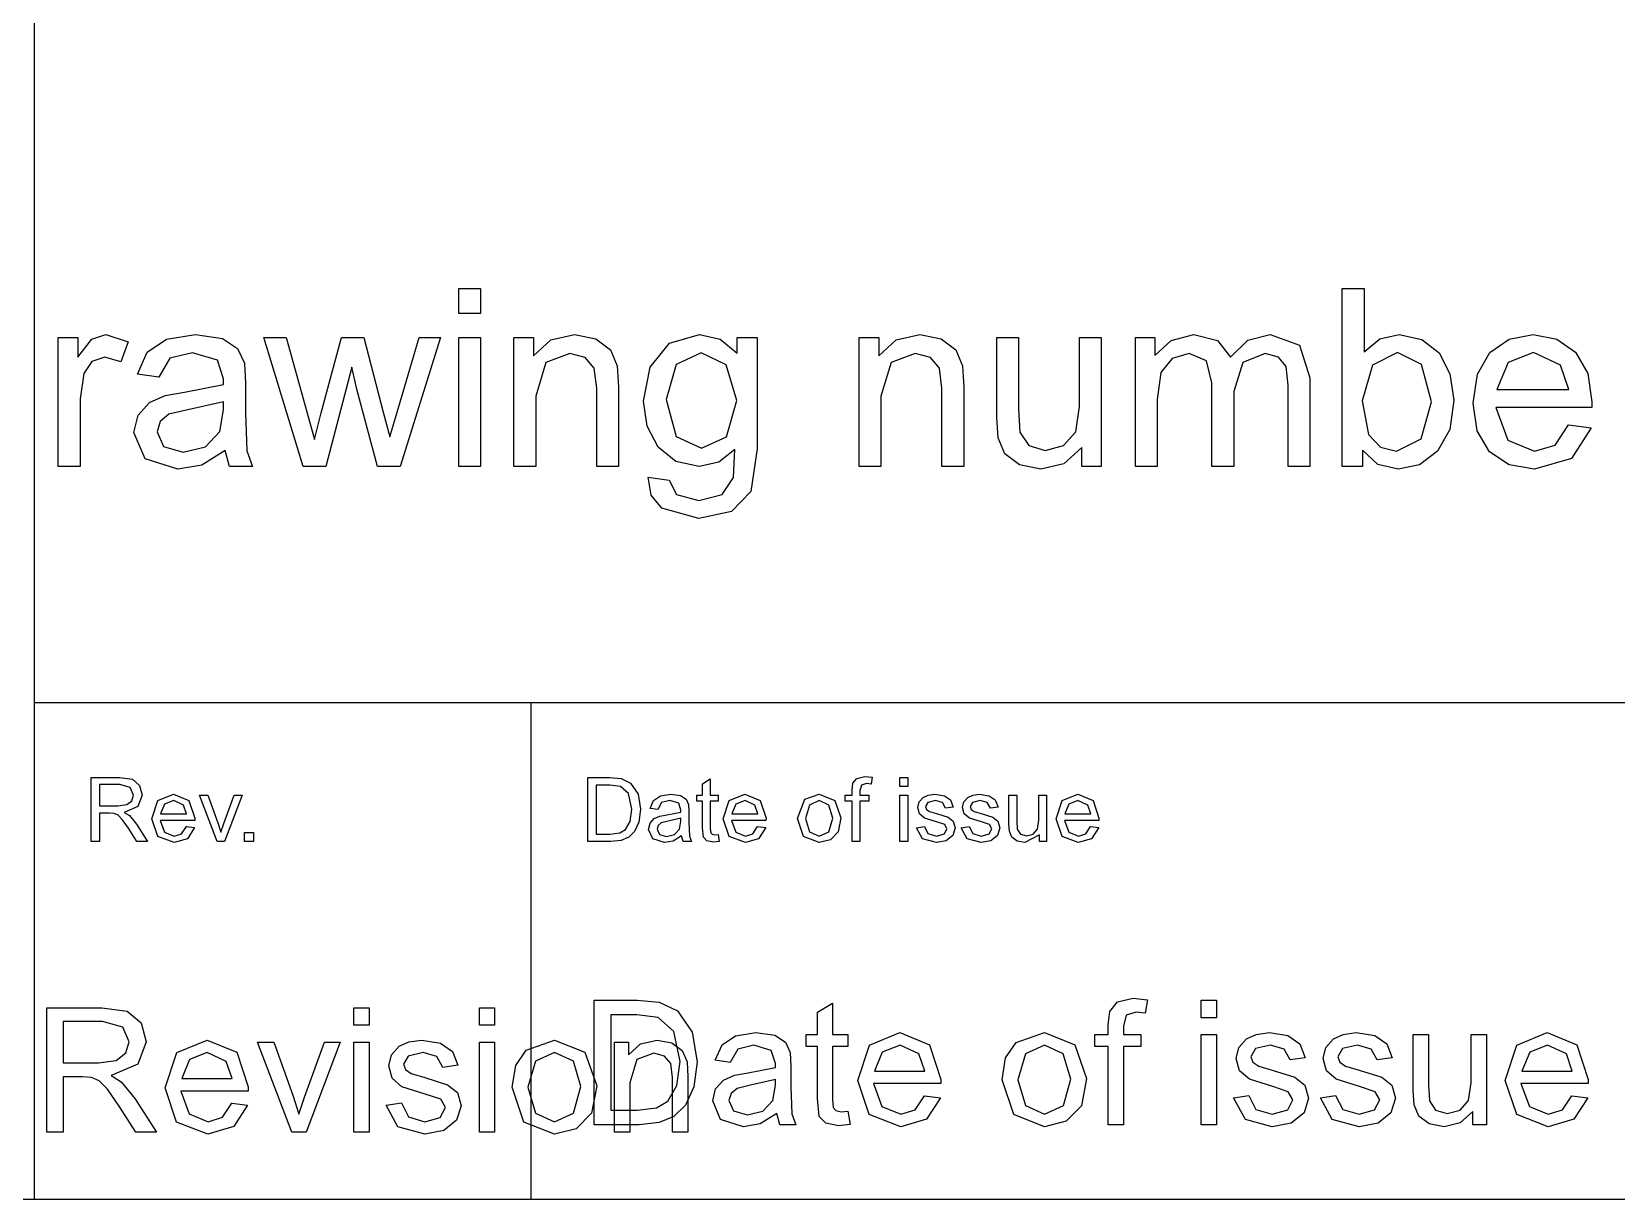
# Model space of a CAD drawing. Extents: x -180 to 1008, y 54 to 897.
# Drawn here: x -61.06 to -29.15, y 303 to 326.5 of the extents above; entities that cross this region are included whole.
import ezdxf

# ---------------------------------------------------------------- set-up
doc = ezdxf.new("R2010")
doc.units = 0

msp = doc.modelspace()

# ---------------------------------------------------------------- linework, layer by layer
at = {"layer": 'Layer 1'}
for p, q in [((-60.999875, 303.000291), (-60.999875, 350.000286)), ((-52.456538, 320.825565), (-52.456538, 321.330945)), ((-52.456538, 321.330945), (-52.017076, 321.330945)), ((-52.017076, 321.330945), (-52.017076, 320.825565)), ((-34.673015, 317.751799), (-34.673015, 321.330945)), ((-34.673015, 321.330945), (-34.233553, 321.330945)), ((-34.233553, 321.330945), (-34.233553, 320.054067)), ((-52.017076, 320.825565), (-52.456538, 320.825565)), ((-60.520647, 317.751799), (-60.520647, 320.344606)), ((-60.520647, 320.344606), (-60.125132, 320.344606)), ((-60.125132, 320.344606), (-60.125132, 319.951542)), ((-60.125132, 319.951542), (-59.846807, 320.315317)), ((-59.846807, 320.315317), (-59.563597, 320.403211)), ((-59.563597, 320.403211), (-59.11193, 320.261606)), ((-58.731124, 320.049199), (-58.342933, 320.310422)), ((-58.342933, 320.310422), (-57.754545, 320.403211)), ((-57.754545, 320.403211), (-57.214984, 320.32508)), ((-57.214984, 320.32508), (-56.909803, 320.127331)), ((-55.59136, 317.751799), (-56.384831, 320.344606)), ((-56.384831, 320.344606), (-55.930719, 320.344606)), ((-55.930719, 320.344606), (-55.518115, 318.847992)), ((-55.230024, 318.826032), (-54.81742, 320.344606)), ((-54.81742, 320.344606), (-54.36575, 320.344606)), ((-54.36575, 320.344606), (-53.977559, 318.840663)), ((-53.699234, 318.845558), (-53.254891, 320.344606)), ((-52.827637, 320.344606), (-53.6382, 317.751799)), ((-53.254891, 320.344606), (-52.827637, 320.344606)), ((-52.456538, 317.751799), (-52.456538, 320.344606)), ((-52.456538, 320.344606), (-52.017076, 320.344606)), ((-52.017076, 320.344606), (-52.017076, 317.751799)), ((-51.348118, 317.751799), (-51.348118, 320.344606)), ((-51.348118, 320.344606), (-50.952603, 320.344606)), ((-50.952603, 320.344606), (-50.952603, 319.975963)), ((-50.952603, 319.975963), (-50.603477, 320.296399)), ((-50.603477, 320.296399), (-50.127395, 320.403211)), ((-50.127395, 320.403211), (-49.697699, 320.317751)), ((-49.697699, 320.317751), (-49.402284, 320.098015)), ((-48.213299, 320.232291), (-47.6127, 320.403211)), ((-47.6127, 320.403211), (-47.193991, 320.310435)), ((-47.193991, 320.310435), (-46.85585, 320.032107)), ((-46.85585, 320.032107), (-46.85585, 320.344606)), ((-46.85585, 320.344606), (-46.45057, 320.344606)), ((-46.45057, 320.344606), (-46.45057, 318.10335)), ((-44.397311, 317.751799), (-44.397311, 320.344606)), ((-44.397311, 320.344606), (-44.001796, 320.344606)), ((-44.001796, 320.344606), (-44.001796, 319.975963)), ((-44.001796, 319.975963), (-43.652669, 320.296399)), ((-43.652669, 320.296399), (-43.176585, 320.403211)), ((-43.176585, 320.403211), (-42.746892, 320.317751)), ((-42.746892, 320.317751), (-42.451475, 320.098015)), ((-41.626264, 318.738137), (-41.626264, 320.344606)), ((-41.626264, 320.344606), (-41.186805, 320.344606)), ((-41.186805, 320.344606), (-41.186805, 318.906597)), ((-39.963638, 318.955413), (-39.963638, 320.344606)), ((-39.963638, 320.344606), (-39.524176, 320.344606)), ((-39.524176, 320.344606), (-39.524176, 317.751799)), ((-38.835686, 317.751799), (-38.835686, 320.344606)), ((-38.835686, 320.344606), (-38.442613, 320.344606)), ((-38.442613, 320.344606), (-38.442613, 319.980831)), ((-38.117901, 320.286027), (-37.656466, 320.403211)), ((-37.656466, 320.403211), (-37.185267, 320.283567)), ((-36.570021, 320.289685), (-36.123237, 320.403211)), ((-36.123237, 320.403211), (-35.529962, 320.188343)), ((-34.233553, 320.054067), (-33.916775, 320.315925)), ((-33.916775, 320.315925), (-33.523092, 320.403211)), ((-33.523092, 320.403211), (-33.071425, 320.305554)), ((-33.071425, 320.305554), (-32.719855, 320.034541)), ((-31.69934, 320.04187), (-31.312369, 320.312876)), ((-31.312369, 320.312876), (-30.825301, 320.403211)), ((-30.825301, 320.403211), (-30.352879, 320.314708)), ((-30.352879, 320.314708), (-29.975674, 320.049199)), ((-59.11193, 320.261606), (-59.263301, 319.853884)), ((-58.923999, 319.604858), (-58.731124, 320.049199)), ((-57.818021, 320.039436), (-58.277015, 319.929555)), ((-57.317525, 319.890502), (-57.818021, 320.039436)), ((-56.909803, 320.127331), (-56.773082, 319.829463)), ((-50.220161, 320.022344), (-50.706009, 319.844121)), ((-49.91498, 319.941778), (-50.220161, 320.022344)), ((-49.402284, 320.098015), (-49.265561, 319.773318)), ((-48.601487, 319.746463), (-48.213299, 320.232291)), ((-47.580961, 320.039436), (-48.079017, 319.800174)), ((-47.073139, 319.797713), (-47.580961, 320.039436)), ((-43.269353, 320.022344), (-43.755202, 319.844121)), ((-42.964173, 319.941778), (-43.269353, 320.022344)), ((-42.451475, 320.098015), (-42.314754, 319.773318)), ((-38.442613, 319.980831), (-38.117901, 320.286027)), ((-37.754123, 320.022344), (-38.09837, 319.924686)), ((-37.402556, 319.875844), (-37.754123, 320.022344)), ((-37.185267, 320.283567), (-36.924031, 319.949107)), ((-36.924031, 319.949107), (-36.570021, 320.289685)), ((-36.220894, 320.022344), (-36.675003, 319.839226)), ((-35.957216, 319.951542), (-36.220894, 320.022344)), ((-35.529962, 320.188343), (-35.322439, 319.531595)), ((-33.562166, 320.04187), (-34.060222, 319.790411)), ((-33.076317, 319.800174), (-33.562166, 320.04187)), ((-32.719855, 320.034541), (-32.502566, 319.614622)), ((-31.95203, 319.607286), (-31.69934, 320.04187)), ((-30.820416, 320.04187), (-31.330681, 319.839226)), ((-30.275973, 319.78795), (-30.820416, 320.04187)), ((-29.975674, 320.049199), (-29.728477, 319.623161)), ((-59.844365, 319.861213), (-60.007943, 319.621951)), ((-59.585571, 319.949107), (-59.844365, 319.861213)), ((-59.263301, 319.853884), (-59.585571, 319.949107)), ((-58.277015, 319.929555), (-58.494303, 319.546253)), ((-57.19301, 319.512069), (-57.317525, 319.890502)), ((-56.773082, 319.829463), (-56.751122, 319.424175)), ((-54.607455, 319.746463), (-55.132366, 317.751799)), ((-54.507355, 319.304557), (-54.607455, 319.746463)), ((-50.706009, 319.844121), (-50.908651, 319.16782)), ((-49.73187, 319.729371), (-49.91498, 319.941778)), ((-49.680602, 319.328978), (-49.73187, 319.729371)), ((-49.265561, 319.773318), (-49.24114, 319.346043)), ((-48.735768, 319.06286), (-48.601487, 319.746463)), ((-48.079017, 319.800174), (-48.284098, 319.094584)), ((-46.860734, 319.079926), (-47.073139, 319.797713)), ((-43.755202, 319.844121), (-43.957843, 319.16782)), ((-42.781063, 319.729371), (-42.964173, 319.941778)), ((-42.729792, 319.328978), (-42.781063, 319.729371)), ((-42.314754, 319.773318), (-42.290333, 319.346043)), ((-38.09837, 319.924686), (-38.325424, 319.639043)), ((-37.295133, 319.436398), (-37.402556, 319.875844)), ((-36.675003, 319.839226), (-36.855671, 319.258175)), ((-35.803406, 319.763555), (-35.957216, 319.951542)), ((-35.759459, 319.385122), (-35.803406, 319.763555)), ((-34.060222, 319.790411), (-34.270187, 319.067729)), ((-32.873676, 319.050636), (-33.076317, 319.800174)), ((-31.330681, 319.839226), (-31.557735, 319.297228)), ((-30.109956, 319.297228), (-30.275973, 319.78795)), ((-60.007943, 319.621951), (-60.081185, 319.109242)), ((-58.494303, 319.546253), (-58.923999, 319.604858)), ((-57.979097, 319.245952), (-57.195391, 319.39732)), ((-57.195391, 319.39732), (-57.19301, 319.512069)), ((-56.751122, 319.424175), (-56.751122, 318.838229)), ((-49.24114, 319.346043), (-49.24114, 317.751799)), ((-42.290333, 319.346043), (-42.290333, 317.751799)), ((-38.325424, 319.639043), (-38.396227, 319.097018)), ((-37.295133, 317.751799), (-37.295133, 319.436398)), ((-35.759459, 317.751799), (-35.759459, 319.385122)), ((-35.322439, 319.531595), (-35.322439, 317.751799)), ((-32.502566, 319.614622), (-32.42444, 319.087255)), ((-32.03626, 319.026215), (-31.95203, 319.607286)), ((-29.728477, 319.623161), (-29.646078, 319.053071)), ((-60.081185, 319.109242), (-60.081185, 317.751799)), ((-58.914173, 318.782085), (-58.687118, 319.036005)), ((-58.687118, 319.036005), (-58.36973, 319.180044)), ((-58.36973, 319.180044), (-57.979097, 319.245952)), ((-57.195391, 319.053071), (-57.913179, 318.887071)), ((-57.195391, 318.89194), (-57.195391, 319.053071)), ((-54.094751, 317.751799), (-54.507355, 319.304557)), ((-50.908651, 319.16782), (-50.908651, 317.751799)), ((-49.680602, 317.751799), (-49.680602, 319.328978)), ((-48.662524, 318.561747), (-48.735768, 319.06286)), ((-48.284098, 319.094584), (-48.081459, 318.349941)), ((-48.284098, 319.094584), (-48.284098, 319.094584)), ((-47.065815, 318.347507), (-46.860734, 319.079926)), ((-43.957843, 319.16782), (-43.957843, 317.751799)), ((-42.729792, 317.751799), (-42.729792, 319.328978)), ((-38.396227, 319.097018), (-38.396227, 317.751799)), ((-36.855671, 319.258175), (-36.855671, 317.751799)), ((-34.270187, 319.067729), (-34.14323, 318.393889)), ((-34.270187, 319.067729), (-34.270187, 319.067729)), ((-33.083641, 318.30356), (-32.873676, 319.050636)), ((-32.42444, 319.087255), (-32.506839, 318.496428)), ((-31.95325, 318.464076), (-32.03626, 319.026215)), ((-31.557735, 319.297228), (-30.109956, 319.297228)), ((-31.557735, 319.297228), (-31.557735, 319.297228)), ((-29.646078, 319.053071), (-29.648459, 318.935887)), ((-58.999622, 318.435402), (-58.914173, 318.782085)), ((-58.296485, 318.799177), (-58.469829, 318.655138)), ((-57.913179, 318.887071), (-58.296485, 318.799177)), ((-57.266194, 318.452494), (-57.195391, 318.89194)), ((-56.751122, 318.838229), (-56.724267, 318.061863)), ((-55.518115, 318.847992), (-55.364305, 318.291363)), ((-55.364305, 318.291363), (-55.230024, 318.826032)), ((-53.977559, 318.840663), (-53.848162, 318.345073)), ((-53.848162, 318.345073), (-53.699234, 318.845558)), ((-41.599409, 318.327981), (-41.626264, 318.738137)), ((-41.186805, 318.906597), (-41.159947, 318.442731)), ((-40.036882, 318.447599), (-39.963638, 318.955413)), ((-29.648459, 318.935887), (-31.582087, 318.935887)), ((-31.582087, 318.935887), (-31.340386, 318.281573)), ((-58.770126, 317.900706), (-58.999622, 318.435402)), ((-58.469829, 318.655138), (-58.530866, 318.447599)), ((-58.530866, 318.447599), (-58.399027, 318.154626)), ((-57.556727, 318.147297), (-57.266194, 318.452494)), ((-48.442793, 318.137534), (-48.662524, 318.561747)), ((-41.159947, 318.442731), (-40.984163, 318.169284)), ((-40.281026, 318.171718), (-40.036882, 318.447599)), ((-34.14323, 318.393889), (-33.899085, 318.139373)), ((-32.506839, 318.496428), (-32.754034, 318.056969)), ((-31.704222, 318.042311), (-31.95325, 318.464076)), ((-30.385778, 318.181481), (-30.114776, 318.58677)), ((-30.114837, 318.58677), (-29.660728, 318.530599)), ((-30.114776, 318.58677), (-30.114837, 318.58677)), ((-29.660728, 318.530599), (-30.058685, 317.91293)), ((-58.399027, 318.154626), (-58.008394, 318.037442)), ((-58.008394, 318.037442), (-57.556727, 318.147297)), ((-57.15877, 318.071626), (-57.629969, 317.778654)), ((-57.070953, 317.751799), (-57.158844, 318.071626)), ((-57.158844, 318.071626), (-57.15877, 318.071626)), ((-56.724267, 318.061863), (-56.611959, 317.751799)), ((-48.089394, 317.848232), (-48.442793, 318.137534)), ((-48.081459, 318.349941), (-47.573637, 318.115574)), ((-47.573637, 318.115574), (-47.065815, 318.347507)), ((-46.897355, 318.091153), (-47.220848, 317.836637)), ((-46.929095, 317.527168), (-46.897355, 318.091153)), ((-46.45057, 318.10335), (-46.575085, 317.246419)), ((-41.46513, 318.000824), (-41.599409, 318.327981)), ((-40.984163, 318.169284), (-40.652128, 318.071626)), ((-40.652128, 318.071626), (-40.281026, 318.171718)), ((-39.917251, 318.132666), (-40.274312, 317.803061)), ((-39.917251, 317.751799), (-39.917251, 318.132666)), ((-33.954619, 317.789019), (-34.265292, 318.076495)), ((-34.265292, 318.076495), (-34.265292, 317.751799)), ((-33.899085, 318.139373), (-33.581697, 318.054534)), ((-33.581697, 318.054534), (-33.083641, 318.30356)), ((-31.340386, 318.281573), (-30.798382, 318.054534)), ((-30.798382, 318.054534), (-30.385778, 318.181481)), ((-60.081185, 317.751799), (-60.520647, 317.751799)), ((-58.113378, 317.693193), (-58.770126, 317.900706)), ((-57.629969, 317.778654), (-58.113378, 317.693193)), ((-56.611959, 317.751799), (-57.070953, 317.751799)), ((-55.132366, 317.751799), (-55.59136, 317.751799)), ((-53.6382, 317.751799), (-54.094751, 317.751799)), ((-52.017076, 317.751799), (-52.456538, 317.751799)), ((-50.908651, 317.751799), (-51.348118, 317.751799)), ((-49.24114, 317.751799), (-49.680602, 317.751799)), ((-47.615142, 317.751799), (-48.089394, 317.848232)), ((-47.220848, 317.836637), (-47.615142, 317.751799)), ((-43.957843, 317.751799), (-44.397311, 317.751799)), ((-42.290333, 317.751799), (-42.729792, 317.751799)), ((-41.169713, 317.781088), (-41.46513, 318.000824)), ((-40.740019, 317.693193), (-41.169713, 317.781088)), ((-40.274312, 317.803061), (-40.740019, 317.693193)), ((-39.524176, 317.751799), (-39.917251, 317.751799)), ((-38.396227, 317.751799), (-38.835686, 317.751799)), ((-36.855671, 317.751799), (-37.295133, 317.751799)), ((-35.322439, 317.751799), (-35.759459, 317.751799)), ((-34.265292, 317.751799), (-34.673015, 317.751799)), ((-33.545066, 317.693193), (-33.954619, 317.789019)), ((-33.11659, 317.784137), (-33.545066, 317.693193)), ((-32.754034, 318.056969), (-33.11659, 317.784137)), ((-31.311148, 317.780473), (-31.704222, 318.042311)), ((-30.800885, 317.693193), (-31.311148, 317.780473)), ((-30.058685, 317.91293), (-30.800885, 317.693193)), ((-48.647876, 317.536931), (-48.220622, 317.473457)), ((-48.583788, 317.170113), (-48.647876, 317.536931)), ((-48.647876, 317.536931), (-48.647876, 317.536931)), ((-48.220622, 317.473457), (-48.071694, 317.185379)), ((-47.153707, 317.185379), (-46.929095, 317.527168)), ((-48.371993, 316.909499), (-48.583788, 317.170113)), ((-48.071694, 317.185379), (-47.624908, 317.063301)), ((-47.624908, 317.063301), (-47.153707, 317.185379)), ((-46.575085, 317.246419), (-46.965716, 316.845999)), ((-47.622466, 316.699525), (-48.371993, 316.909499)), ((-46.965716, 316.845999), (-47.622466, 316.699525)), ((-60.999875, 313.001528), (0, 313.001528)), ((-50.999961, 303.000291), (-50.999961, 313.001528)), ((-59.858424, 310.200362), (-59.858424, 311.488801)), ((-59.858424, 311.488801), (-59.287147, 311.488801)), ((-59.287147, 311.488801), (-59.025239, 311.453638)), ((-59.025239, 311.453638), (-58.881981, 311.33148)), ((-49.861074, 310.200362), (-49.861074, 311.488801)), ((-49.861074, 311.488801), (-49.417236, 311.488801)), ((-49.417236, 311.488801), (-49.187848, 311.470281)), ((-49.187848, 311.470281), (-48.998888, 311.37802)), ((-48.998888, 311.37802), (-48.84684, 311.157411)), ((-47.551352, 311.364897), (-47.39403, 311.45983)), ((-47.551352, 311.133757), (-47.551352, 311.364897)), ((-47.39403, 311.45983), (-47.39403, 311.133757)), ((-44.540291, 311.233055), (-44.523596, 311.372782)), ((-44.523596, 311.372782), (-44.443615, 311.472106)), ((-44.443615, 311.472106), (-44.281902, 311.510762)), ((-44.251142, 311.365638), (-44.353093, 311.334893)), ((-44.281902, 311.510762), (-44.134249, 311.494887)), ((-44.157982, 311.356907), (-44.251142, 311.365638)), ((-44.134249, 311.494887), (-44.157982, 311.356907)), ((-43.577032, 311.306874), (-43.577032, 311.488801)), ((-43.577032, 311.488801), (-43.418832, 311.488801)), ((-43.418832, 311.488801), (-43.418832, 311.306874)), ((-59.280117, 311.346509), (-59.687919, 311.346509)), ((-59.687919, 311.346509), (-59.687919, 310.92016)), ((-59.070941, 311.287612), (-59.280117, 311.346509)), ((-59.004147, 311.137329), (-59.070941, 311.287612)), ((-59.038424, 311.02131), (-59.004147, 311.137329)), ((-58.828368, 311.13725), (-58.917136, 310.90611)), ((-58.881981, 311.33148), (-58.828368, 311.13725)), ((-58.512851, 311.024855), (-58.198208, 311.154924)), ((-58.198208, 311.154924), (-57.892356, 311.027501)), ((-57.321079, 310.200362), (-57.676149, 311.133731)), ((-57.676149, 311.133731), (-57.509163, 311.133731)), ((-57.509163, 311.133731), (-57.308776, 310.574747)), ((-57.190126, 310.564216), (-56.982709, 311.133731)), ((-56.820115, 311.133731), (-57.173428, 310.200362)), ((-56.982709, 311.133731), (-56.820115, 311.133731)), ((-49.419874, 311.336931), (-49.690569, 311.336931)), ((-49.690569, 311.336931), (-49.690569, 310.352391)), ((-49.199272, 311.310472), (-49.419874, 311.336931)), ((-49.038435, 311.164581), (-49.199272, 311.310472)), ((-48.971641, 310.854331), (-49.038435, 311.164581)), ((-48.84684, 311.157411), (-48.795863, 310.851553)), ((-48.538437, 311.027554), (-48.398694, 311.121587)), ((-48.398694, 311.121587), (-48.186883, 311.154977)), ((-48.186883, 311.154977), (-47.99265, 311.126852)), ((-47.99265, 311.126852), (-47.882789, 311.055679)), ((-47.882789, 311.055679), (-47.833572, 310.948444)), ((-47.667363, 311.0107), (-47.667363, 311.133757)), ((-47.667363, 311.133757), (-47.551352, 311.133757)), ((-47.39403, 311.133757), (-47.234953, 311.133757)), ((-47.234953, 311.133757), (-47.234953, 311.0107)), ((-47.011719, 311.024855), (-46.697077, 311.154924)), ((-46.697077, 311.154924), (-46.391224, 311.027501)), ((-45.63802, 310.667033), (-45.493883, 311.051128)), ((-45.493883, 311.051128), (-45.200333, 311.154818)), ((-45.200333, 311.154818), (-44.885694, 311.028268)), ((-44.680033, 311.010673), (-44.680033, 311.133731)), ((-44.680033, 311.133731), (-44.540291, 311.133731)), ((-44.540291, 311.133731), (-44.540291, 311.233055)), ((-44.353093, 311.334893), (-44.382975, 311.219747)), ((-44.382975, 311.219747), (-44.382975, 311.133625)), ((-44.382975, 311.133625), (-44.201045, 311.133625)), ((-44.201045, 311.133625), (-44.201045, 311.010568)), ((-43.418832, 311.306874), (-43.577032, 311.306874)), ((-43.577032, 310.200362), (-43.577032, 311.133731)), ((-43.577032, 311.133731), (-43.418832, 311.133731)), ((-43.418832, 311.133731), (-43.418832, 310.200362)), ((-43.186806, 311.001016), (-43.108585, 311.089784)), ((-43.108585, 311.089784), (-43.008393, 311.135477)), ((-43.008393, 311.135477), (-42.871286, 311.154792)), ((-42.871286, 311.154792), (-42.67881, 311.123148)), ((-42.67881, 311.123148), (-42.555768, 311.037026)), ((-42.286827, 311.001016), (-42.208606, 311.089784)), ((-42.208606, 311.089784), (-42.108414, 311.135477)), ((-42.108414, 311.135477), (-41.971307, 311.154792)), ((-41.971307, 311.154792), (-41.77883, 311.123148)), ((-41.77883, 311.123148), (-41.655786, 311.037026)), ((-41.381564, 310.555432), (-41.381564, 311.133731)), ((-41.381564, 311.133731), (-41.223365, 311.133731)), ((-41.223365, 311.133731), (-41.223365, 310.616074)), ((-40.783041, 310.633643), (-40.783041, 311.133731)), ((-40.783041, 311.133731), (-40.624841, 311.133731)), ((-40.624841, 311.133731), (-40.624841, 310.200362)), ((-40.308455, 311.024855), (-39.993816, 311.154924)), ((-39.993816, 311.154924), (-39.687963, 311.027501)), ((-59.687919, 310.92016), (-59.321424, 310.92016)), ((-59.49017, 310.772443), (-59.687919, 310.772443)), ((-59.687919, 310.772443), (-59.687919, 310.200309)), ((-59.395251, 310.766358), (-59.49017, 310.772443)), ((-59.317908, 310.732068), (-59.395251, 310.766358)), ((-59.321424, 310.92016), (-59.138616, 310.943972)), ((-59.2309, 310.645946), (-59.317908, 310.732068)), ((-58.917136, 310.90611), (-59.19135, 310.786572)), ((-59.19135, 310.786572), (-59.08852, 310.72241)), ((-59.138616, 310.943972), (-59.038424, 311.02131)), ((-59.08852, 310.72241), (-58.947018, 310.55104)), ((-58.634135, 310.659228), (-58.512851, 311.024855)), ((-58.380138, 310.951804), (-58.461873, 310.7567)), ((-58.461873, 310.7567), (-57.940695, 310.7567)), ((-58.461873, 310.7567), (-58.461873, 310.7567)), ((-58.196452, 311.024749), (-58.380138, 310.951804)), ((-58.000459, 310.933336), (-58.196452, 311.024749)), ((-57.940695, 310.7567), (-58.000459, 310.933336)), ((-57.892356, 311.027501), (-57.773706, 310.668912)), ((-49.005918, 310.605597), (-48.971641, 310.854331)), ((-48.795863, 310.851553), (-48.830139, 310.591415)), ((-48.607868, 310.867587), (-48.538437, 311.027554)), ((-48.453185, 310.84642), (-48.607868, 310.867587)), ((-48.374964, 310.9844), (-48.453185, 310.84642)), ((-48.408275, 310.714499), (-48.267654, 310.738312)), ((-48.209735, 311.023956), (-48.374964, 310.9844)), ((-48.267654, 310.738312), (-47.985532, 310.792789)), ((-48.029561, 310.970325), (-48.209735, 311.023956)), ((-47.984738, 310.834117), (-48.029561, 310.970325)), ((-47.985532, 310.792789), (-47.984738, 310.834117)), ((-47.833572, 310.948444), (-47.825661, 310.802552)), ((-47.825661, 310.802552), (-47.825661, 310.591627)), ((-47.551352, 311.0107), (-47.667363, 311.0107)), ((-47.551352, 310.473702), (-47.551352, 311.0107)), ((-47.234953, 311.0107), (-47.39403, 311.0107)), ((-47.39403, 311.0107), (-47.39403, 310.464918)), ((-47.133003, 310.659228), (-47.011719, 311.024855)), ((-46.879006, 310.951804), (-46.960741, 310.7567)), ((-46.960741, 310.7567), (-46.439563, 310.7567)), ((-46.960741, 310.7567), (-46.960741, 310.7567)), ((-46.69532, 311.024749), (-46.879006, 310.951804)), ((-46.499327, 310.933336), (-46.69532, 311.024749)), ((-46.439563, 310.7567), (-46.499327, 310.933336)), ((-46.391224, 311.027501), (-46.272574, 310.668912)), ((-45.397204, 310.935109), (-45.475425, 310.667033)), ((-45.200333, 311.023876), (-45.397204, 310.935109)), ((-45.005222, 310.934235), (-45.200333, 311.023876)), ((-44.926122, 310.672325), (-45.005222, 310.934235)), ((-44.885694, 311.028268), (-44.763528, 310.680236)), ((-44.540291, 311.010673), (-44.680033, 311.010673)), ((-44.540291, 310.200362), (-44.540291, 311.010673)), ((-44.201045, 311.010568), (-44.382975, 311.010568)), ((-44.382975, 311.010568), (-44.382975, 310.200256)), ((-43.214931, 310.885896), (-43.186806, 311.001016)), ((-43.180655, 310.760193), (-43.214931, 310.885896)), ((-43.078703, 310.671425), (-43.180655, 310.760193)), ((-43.015425, 310.988607), (-43.062005, 310.904232)), ((-43.062005, 310.904232), (-43.042664, 310.848854)), ((-43.042664, 310.848854), (-42.982022, 310.80668)), ((-42.859861, 311.024643), (-43.015425, 310.988607)), ((-42.982022, 310.80668), (-42.842277, 310.766252)), ((-42.717481, 310.984215), (-42.859861, 311.024643)), ((-42.842277, 310.766252), (-42.608494, 310.692433)), ((-42.65596, 310.871714), (-42.717481, 310.984215)), ((-42.501277, 310.892881), (-42.65596, 310.871714)), ((-42.555768, 311.037026), (-42.501277, 310.892881)), ((-42.314952, 310.885896), (-42.286827, 311.001016)), ((-42.280676, 310.760193), (-42.314952, 310.885896)), ((-42.178724, 310.671425), (-42.280676, 310.760193)), ((-42.115444, 310.988607), (-42.162026, 310.904232)), ((-42.162026, 310.904232), (-42.142685, 310.848854)), ((-42.142685, 310.848854), (-42.082043, 310.80668)), ((-41.959882, 311.024643), (-42.115444, 310.988607)), ((-42.082043, 310.80668), (-41.942298, 310.766252)), ((-41.817502, 310.984215), (-41.959882, 311.024643)), ((-41.942298, 310.766252), (-41.708515, 310.692433)), ((-41.755981, 310.871714), (-41.817502, 310.984215)), ((-41.601295, 310.892881), (-41.755981, 310.871714)), ((-41.655786, 311.037026), (-41.601295, 310.892881)), ((-40.429743, 310.659228), (-40.308455, 311.024855)), ((-40.175743, 310.951804), (-40.257481, 310.7567)), ((-40.257481, 310.7567), (-39.7363, 310.7567)), ((-40.257481, 310.7567), (-40.257481, 310.7567)), ((-39.992056, 311.024749), (-40.175743, 310.951804)), ((-39.796067, 310.933336), (-39.992056, 311.024749)), ((-39.7363, 310.7567), (-39.796067, 310.933336)), ((-39.687963, 311.027501), (-39.569314, 310.668912)), ((-59.107855, 310.468411), (-59.2309, 310.645946)), ((-58.93735, 310.200362), (-59.107855, 310.468411)), ((-58.947018, 310.55104), (-58.722903, 310.200362)), ((-58.514607, 310.305057), (-58.634135, 310.659228)), ((-57.7745, 310.626711), (-58.470578, 310.626711)), ((-58.470578, 310.626711), (-58.383567, 310.391179)), ((-58.039924, 310.355143), (-57.942367, 310.501034)), ((-57.942367, 310.501034), (-57.942452, 310.500928)), ((-57.942452, 310.500928), (-57.778979, 310.48082)), ((-57.778979, 310.48082), (-57.922238, 310.258464)), ((-57.773706, 310.668912), (-57.7745, 310.626711)), ((-57.308776, 310.574747), (-57.249012, 310.386681)), ((-57.249012, 310.386681), (-57.190126, 310.564216)), ((-49.21597, 310.376203), (-49.099958, 310.443011)), ((-49.099958, 310.443011), (-49.005918, 310.605597)), ((-48.918029, 310.403323), (-49.0358, 310.28643)), ((-48.830139, 310.591415), (-48.918029, 310.403323)), ((-48.635028, 310.44645), (-48.604268, 310.571254)), ((-48.552412, 310.253966), (-48.635028, 310.44645)), ((-48.604268, 310.571254), (-48.52253, 310.662641)), ((-48.52253, 310.662641), (-48.408275, 310.714499)), ((-48.444301, 310.525534), (-48.466261, 310.450842)), ((-48.466261, 310.450842), (-48.4188, 310.34538)), ((-48.381901, 310.577392), (-48.444301, 310.525534)), ((-48.243916, 310.609036), (-48.381901, 310.577392)), ((-47.985524, 310.668806), (-48.243916, 310.609036)), ((-48.115585, 310.342734), (-48.010998, 310.452589)), ((-48.010998, 310.452589), (-47.985519, 310.610783)), ((-47.985519, 310.610783), (-47.985524, 310.668806)), ((-47.825661, 310.591627), (-47.816003, 310.312121)), ((-47.532011, 310.28651), (-47.551352, 310.473702)), ((-47.39403, 310.464918), (-47.386119, 310.377923)), ((-47.013475, 310.305057), (-47.133003, 310.659228)), ((-46.273368, 310.626711), (-46.969446, 310.626711)), ((-46.969446, 310.626711), (-46.882438, 310.391179)), ((-46.538792, 310.355143), (-46.441235, 310.501034)), ((-46.441235, 310.501034), (-46.44132, 310.500928)), ((-46.44132, 310.500928), (-46.277847, 310.48082)), ((-46.277847, 310.48082), (-46.421106, 310.258464)), ((-46.272574, 310.668912), (-46.273368, 310.626711)), ((-45.517613, 310.304951), (-45.63802, 310.667033)), ((-45.63802, 310.667033), (-45.63802, 310.667033)), ((-45.475425, 310.667033), (-45.397204, 310.398111)), ((-45.475425, 310.667033), (-45.475425, 310.667033)), ((-45.004343, 310.398984), (-44.926122, 310.672325)), ((-44.763528, 310.680236), (-44.818019, 310.396338)), ((-43.241297, 310.478967), (-43.084857, 310.503574)), ((-43.241292, 310.478862), (-43.241297, 310.478967)), ((-43.120007, 310.254733), (-43.241292, 310.478862)), ((-43.084857, 310.503574), (-43.011909, 310.359429)), ((-42.837009, 310.59586), (-43.078703, 310.671425)), ((-42.675296, 310.542229), (-42.837009, 310.59586)), ((-42.681447, 310.353291), (-42.628713, 310.45788)), ((-42.628713, 310.45788), (-42.675296, 310.542229)), ((-42.608494, 310.692433), (-42.503907, 310.609804)), ((-42.466114, 310.47447), (-42.512696, 310.32506)), ((-42.503907, 310.609804), (-42.466114, 310.47447)), ((-42.341318, 310.478967), (-42.184875, 310.503574)), ((-42.341313, 310.478862), (-42.341318, 310.478967)), ((-42.220028, 310.254733), (-42.341313, 310.478862)), ((-42.184875, 310.503574), (-42.11193, 310.359429)), ((-41.93703, 310.59586), (-42.178724, 310.671425)), ((-41.775317, 310.542229), (-41.93703, 310.59586)), ((-41.781468, 310.353291), (-41.728734, 310.45788)), ((-41.728734, 310.45788), (-41.775317, 310.542229)), ((-41.708515, 310.692433), (-41.603928, 310.609804)), ((-41.566135, 310.47447), (-41.612717, 310.32506)), ((-41.603928, 310.609804), (-41.566135, 310.47447)), ((-41.371907, 310.407768), (-41.381564, 310.555432)), ((-41.323568, 310.290002), (-41.371907, 310.407768)), ((-41.223365, 310.616074), (-41.213708, 310.44907)), ((-41.213708, 310.44907), (-41.150427, 310.350645)), ((-40.897309, 310.351518), (-40.80942, 310.450842)), ((-40.80942, 310.450842), (-40.783041, 310.633643)), ((-40.310212, 310.305057), (-40.429743, 310.659228)), ((-39.570107, 310.626711), (-40.266186, 310.626711)), ((-40.266186, 310.626711), (-40.179175, 310.391179)), ((-39.835532, 310.355143), (-39.737975, 310.501034)), ((-39.737975, 310.501034), (-39.738059, 310.500928)), ((-39.738059, 310.500928), (-39.574587, 310.48082)), ((-39.574587, 310.48082), (-39.717845, 310.258464)), ((-39.569314, 310.668912), (-39.570107, 310.626711)), ((-59.687919, 310.200309), (-59.858424, 310.200362)), ((-58.722903, 310.200362), (-58.93735, 310.200362)), ((-58.189419, 310.179354), (-58.514607, 310.305057)), ((-58.383567, 310.391179), (-58.188456, 310.309449)), ((-57.922238, 310.258464), (-58.189419, 310.179354)), ((-58.188456, 310.309449), (-58.039924, 310.355143)), ((-57.173428, 310.200362), (-57.321079, 310.200362)), ((-56.76914, 310.200362), (-56.76914, 310.380516)), ((-56.76914, 310.380516), (-56.588967, 310.380516)), ((-56.588967, 310.200362), (-56.76914, 310.200362)), ((-56.588967, 310.380516), (-56.588967, 310.200362)), ((-49.396143, 310.200309), (-49.861074, 310.200362)), ((-49.690569, 310.352391), (-49.415479, 310.352391)), ((-49.415479, 310.352391), (-49.21597, 310.376203)), ((-49.189604, 310.222269), (-49.396143, 310.200309)), ((-49.0358, 310.28643), (-49.189604, 310.222269)), ((-48.315991, 310.179248), (-48.552412, 310.253966)), ((-48.4188, 310.34538), (-48.27818, 310.303179)), ((-48.141972, 310.210019), (-48.315991, 310.179248)), ((-48.27818, 310.303179), (-48.115585, 310.342734)), ((-47.972348, 310.315482), (-48.141972, 310.210019)), ((-47.940807, 310.20052), (-47.972446, 310.31564)), ((-47.972446, 310.31564), (-47.972348, 310.315482)), ((-47.775575, 310.20052), (-47.940807, 310.20052)), ((-47.816003, 310.312121), (-47.775575, 310.20052)), ((-47.465214, 310.215311), (-47.532011, 310.28651)), ((-47.331623, 310.188085), (-47.465214, 310.215311)), ((-47.386119, 310.377923), (-47.358875, 310.347152)), ((-47.358875, 310.347152), (-47.304384, 310.335775)), ((-47.212095, 310.202108), (-47.331623, 310.188085)), ((-47.304384, 310.335775), (-47.234953, 310.341861)), ((-47.234955, 310.341861), (-47.212095, 310.202108)), ((-47.234953, 310.341861), (-47.234955, 310.341861)), ((-46.688287, 310.179354), (-47.013475, 310.305057)), ((-46.882438, 310.391179), (-46.687324, 310.309449)), ((-46.421106, 310.258464), (-46.688287, 310.179354)), ((-46.687324, 310.309449), (-46.538792, 310.355143)), ((-45.200333, 310.179248), (-45.517613, 310.304951)), ((-45.397204, 310.398111), (-45.200333, 310.309343)), ((-45.200333, 310.309343), (-45.004343, 310.398984)), ((-44.97534, 310.236398), (-45.200333, 310.179248)), ((-44.818019, 310.396338), (-44.97534, 310.236398)), ((-44.382975, 310.200256), (-44.540291, 310.200362)), ((-43.418832, 310.200362), (-43.577032, 310.200362)), ((-42.842277, 310.179142), (-43.120007, 310.254733)), ((-43.011909, 310.359429), (-42.843163, 310.309343)), ((-42.843163, 310.309343), (-42.681447, 310.353291)), ((-42.645409, 310.216951), (-42.842277, 310.179142)), ((-42.512696, 310.32506), (-42.645409, 310.216951)), ((-41.942298, 310.179142), (-42.220028, 310.254733)), ((-42.11193, 310.359429), (-41.943184, 310.309343)), ((-41.943184, 310.309343), (-41.781468, 310.353291)), ((-41.745429, 310.216951), (-41.942298, 310.179142)), ((-41.612717, 310.32506), (-41.745429, 310.216951)), ((-41.217224, 310.210892), (-41.323568, 310.290002)), ((-41.062541, 310.179248), (-41.217224, 310.210892)), ((-41.150427, 310.350645), (-41.030899, 310.315482)), ((-40.766356, 310.337468), (-41.062541, 310.179248)), ((-41.030899, 310.315482), (-40.897309, 310.351518)), ((-40.766356, 310.200362), (-40.766356, 310.337468)), ((-40.624841, 310.200362), (-40.766356, 310.200362)), ((-39.985027, 310.179354), (-40.310212, 310.305057)), ((-40.179175, 310.391179), (-39.984063, 310.309449)), ((-39.717845, 310.258464), (-39.985027, 310.179354)), ((-39.984063, 310.309449), (-39.835532, 310.355143)), ((-49.729925, 304.500397), (-49.729925, 307.005681)), ((-49.729925, 307.005681), (-48.866911, 307.005681)), ((-48.866911, 307.005681), (-48.42088, 306.969803)), ((-48.42088, 306.969803), (-48.053459, 306.790363)), ((-45.238841, 306.764725), (-44.93294, 306.949298)), ((-44.93294, 306.949298), (-44.93294, 306.315278)), ((-39.351551, 306.780097), (-39.196037, 306.973216)), ((-39.196037, 306.973216), (-38.881594, 307.048411)), ((-38.881594, 307.048411), (-38.594492, 307.01764)), ((-38.594492, 307.01764), (-38.640633, 306.749353)), ((-37.511025, 306.651933), (-37.511025, 307.005681)), ((-37.511025, 307.005681), (-37.203418, 307.005681)), ((-37.203418, 307.005681), (-37.203418, 306.651933)), ((-60.751559, 304.350352), (-60.751559, 306.855662)), ((-60.751559, 306.855662), (-59.640749, 306.855662)), ((-59.627078, 306.578829), (-60.420023, 306.578829)), ((-60.420023, 306.578829), (-60.420023, 305.74997)), ((-59.640749, 306.855662), (-59.131485, 306.78732)), ((-59.220351, 306.464317), (-59.627078, 306.578829)), ((-59.131485, 306.78732), (-58.85293, 306.549778)), ((-54.570331, 306.501915), (-54.570331, 306.855662)), ((-54.570331, 306.855662), (-54.262722, 306.855662)), ((-54.262722, 306.855662), (-54.262722, 306.501915)), ((-52.042812, 306.501915), (-52.042812, 306.855662)), ((-52.042812, 306.855662), (-51.735205, 306.855662)), ((-51.735205, 306.855662), (-51.735205, 306.501915)), ((-48.872039, 306.710036), (-49.398392, 306.710036)), ((-49.398392, 306.710036), (-49.398392, 304.796042)), ((-48.443094, 306.658786), (-48.872039, 306.710036)), ((-48.13036, 306.3751), (-48.443094, 306.658786)), ((-48.053459, 306.790363), (-47.757811, 306.361421)), ((-45.238841, 306.315278), (-45.238841, 306.764725)), ((-39.384021, 306.508397), (-39.351551, 306.780097)), ((-39.020018, 306.706728), (-39.078121, 306.482865)), ((-38.821779, 306.76655), (-39.020018, 306.706728)), ((-38.640633, 306.749353), (-38.821779, 306.76655)), ((-37.203418, 306.651933), (-37.511025, 306.651933)), ((-59.090472, 306.172085), (-59.220351, 306.464317)), ((-58.85293, 306.549778), (-58.748684, 306.172085)), ((-54.262722, 306.501915), (-54.570331, 306.501915)), ((-51.735205, 306.501915), (-52.042812, 306.501915)), ((-48.000481, 305.771824), (-48.13036, 306.3751)), ((-47.757811, 306.361421), (-47.658693, 305.766718)), ((-47.158097, 306.108506), (-46.886375, 306.291359)), ((-46.886375, 306.291359), (-46.474523, 306.356288)), ((-46.474523, 306.356288), (-46.096846, 306.301599)), ((-46.096846, 306.301599), (-45.88323, 306.163169)), ((-45.464421, 306.076015), (-45.464421, 306.315278)), ((-45.464421, 306.315278), (-45.238841, 306.315278)), ((-44.93294, 306.315278), (-44.623624, 306.315278)), ((-44.623624, 306.315278), (-44.623624, 306.076015)), ((-44.189552, 306.103373), (-43.577754, 306.356288)), ((-43.577754, 306.356288), (-42.983043, 306.108506)), ((-41.238219, 306.154649), (-40.667434, 306.356288)), ((-40.667434, 306.356288), (-40.055633, 306.110199)), ((-39.655742, 306.076015), (-39.655742, 306.315278)), ((-39.655742, 306.315278), (-39.384021, 306.315278)), ((-39.384021, 306.315278), (-39.384021, 306.508397)), ((-39.078121, 306.482865), (-39.078121, 306.315384)), ((-39.078121, 306.315384), (-38.724371, 306.315384)), ((-38.724371, 306.315384), (-38.724371, 306.076121)), ((-37.511025, 304.500397), (-37.511025, 306.315278)), ((-37.511025, 306.315278), (-37.203418, 306.315278)), ((-37.203418, 306.315278), (-37.203418, 304.500397)), ((-36.600161, 306.229844), (-36.405343, 306.318691)), ((-36.405343, 306.318691), (-36.138749, 306.356288)), ((-36.138749, 306.356288), (-35.764491, 306.294773)), ((-35.764491, 306.294773), (-35.525239, 306.127291)), ((-34.850211, 306.229844), (-34.655391, 306.318691)), ((-34.655391, 306.318691), (-34.388797, 306.356288)), ((-34.388797, 306.356288), (-34.014539, 306.294773)), ((-34.014539, 306.294773), (-33.775287, 306.127291)), ((-33.242086, 305.1908), (-33.242086, 306.315278)), ((-33.242086, 306.315278), (-32.934477, 306.315278)), ((-32.934477, 306.315278), (-32.934477, 305.308725)), ((-32.078313, 305.342882), (-32.078313, 306.315278)), ((-32.078313, 306.315278), (-31.770703, 306.315278)), ((-31.770703, 306.315278), (-31.770703, 304.500397)), ((-31.155487, 306.103373), (-30.543686, 306.356288)), ((-30.543686, 306.356288), (-29.948978, 306.108506)), ((-59.351939, 305.796113), (-59.157121, 305.946502)), ((-59.157121, 305.946502), (-59.090472, 306.172085)), ((-58.748684, 306.172085), (-58.921287, 305.722638)), ((-58.371008, 305.24242), (-58.135174, 305.953355)), ((-58.135174, 305.953355), (-57.523376, 306.20627)), ((-57.519958, 305.953355), (-57.877126, 305.811512)), ((-57.523376, 306.20627), (-56.928665, 305.958461)), ((-57.138866, 305.775608), (-57.519958, 305.953355)), ((-56.928665, 305.958461), (-56.697959, 305.261232)), ((-55.817856, 304.350352), (-56.508267, 306.165259)), ((-56.508267, 306.165259), (-56.183568, 306.165259)), ((-56.183568, 306.165259), (-55.79393, 305.078379)), ((-55.563224, 305.057873), (-55.159915, 306.165259)), ((-54.843762, 306.165259), (-55.530754, 304.350352)), ((-55.159915, 306.165259), (-54.843762, 306.165259)), ((-54.570331, 304.350352), (-54.570331, 306.165259)), ((-54.570331, 306.165259), (-54.262722, 306.165259)), ((-54.262722, 306.165259), (-54.262722, 304.350352)), ((-53.811563, 305.907211), (-53.659467, 306.079799)), ((-53.659467, 306.079799), (-53.464649, 306.168672)), ((-53.175838, 305.953355), (-53.47832, 305.883293)), ((-53.464649, 306.168672), (-53.198055, 306.20627)), ((-53.198055, 306.20627), (-52.823798, 306.144754)), ((-52.898992, 305.874747), (-53.175838, 305.953355)), ((-52.823798, 306.144754), (-52.584546, 305.977273)), ((-52.584546, 305.977273), (-52.478593, 305.697)), ((-52.042812, 304.350352), (-52.042812, 306.165259)), ((-52.042812, 306.165259), (-51.735205, 306.165259)), ((-51.735205, 306.165259), (-51.735205, 304.350352)), ((-51.311388, 305.696583), (-51.101188, 306.004604)), ((-51.101188, 306.004604), (-50.530403, 306.20627)), ((-50.530403, 305.951635), (-50.913204, 305.779047)), ((-50.530403, 306.20627), (-49.918605, 305.960181)), ((-50.15102, 305.777328), (-50.530403, 305.951635)), ((-49.918605, 305.960181), (-49.681062, 305.28343)), ((-49.320475, 304.350352), (-49.320475, 306.165259)), ((-49.320475, 306.165259), (-49.043629, 306.165259)), ((-49.043629, 306.165259), (-49.043629, 305.907211)), ((-49.043629, 305.907211), (-48.799251, 306.131505)), ((-48.530944, 305.939676), (-48.871023, 305.814925)), ((-48.799251, 306.131505), (-48.466007, 306.20627)), ((-48.317327, 305.883293), (-48.530944, 305.939676)), ((-48.466007, 306.20627), (-48.165234, 306.146447)), ((-48.165234, 306.146447), (-47.958452, 305.992645)), ((-47.958452, 305.992645), (-47.862752, 305.765368)), ((-47.293103, 305.797462), (-47.158097, 306.108506)), ((-46.840234, 306.024766), (-46.99233, 305.756452)), ((-46.518954, 306.101653), (-46.840234, 306.024766)), ((-46.168622, 305.997408), (-46.518954, 306.101653)), ((-46.081466, 305.732534), (-46.168622, 305.997408)), ((-45.88323, 306.163169), (-45.787527, 305.954704)), ((-45.787527, 305.954704), (-45.772155, 305.671018)), ((-45.238841, 306.076015), (-45.464421, 306.076015)), ((-45.238841, 305.031865), (-45.238841, 306.076015)), ((-44.623624, 306.076015), (-44.93294, 306.076015)), ((-44.93294, 306.076015), (-44.93294, 305.014773)), ((-44.425385, 305.392439), (-44.189552, 306.103373)), ((-43.931504, 305.96153), (-44.090434, 305.582145)), ((-43.574336, 306.103373), (-43.931504, 305.96153)), ((-43.193244, 305.925653), (-43.574336, 306.103373)), ((-42.983043, 306.108506), (-42.752337, 305.411251)), ((-41.448417, 305.846609), (-41.238219, 306.154649)), ((-40.667434, 306.101653), (-41.050235, 305.929066)), ((-40.288048, 305.927346), (-40.667434, 306.101653)), ((-40.055633, 306.110199), (-39.818091, 305.433475)), ((-39.384021, 306.076015), (-39.655742, 306.076015)), ((-39.384021, 304.500397), (-39.384021, 306.076015)), ((-38.724371, 306.076121), (-39.078121, 306.076121)), ((-39.078121, 306.076121), (-39.078121, 304.500503)), ((-36.806943, 305.833366), (-36.752256, 306.05723)), ((-36.752256, 306.05723), (-36.600161, 306.229844)), ((-36.419014, 306.033312), (-36.509589, 305.869244)), ((-36.116532, 306.103373), (-36.419014, 306.033312)), ((-35.839686, 306.024766), (-36.116532, 306.103373)), ((-35.72006, 305.806008), (-35.839686, 306.024766)), ((-35.525239, 306.127291), (-35.419287, 305.847019)), ((-35.056991, 305.833366), (-35.002307, 306.05723)), ((-35.002307, 306.05723), (-34.850211, 306.229844)), ((-34.669062, 306.033312), (-34.759637, 305.869244)), ((-34.36658, 306.103373), (-34.669062, 306.033312)), ((-34.089734, 306.024766), (-34.36658, 306.103373)), ((-33.970108, 305.806008), (-34.089734, 306.024766)), ((-33.775287, 306.127291), (-33.669335, 305.847019)), ((-31.39132, 305.392439), (-31.155487, 306.103373)), ((-30.897437, 305.96153), (-31.056369, 305.582145)), ((-30.540268, 306.103373), (-30.897437, 305.96153)), ((-30.159176, 305.925653), (-30.540268, 306.103373)), ((-29.948978, 306.108506), (-29.718269, 305.411251)), ((-60.420023, 305.74997), (-59.707398, 305.74997)), ((-59.707398, 305.74997), (-59.351939, 305.796113)), ((-58.921287, 305.722638), (-59.454475, 305.490229)), ((-57.877126, 305.811512), (-58.036056, 305.432126)), ((-57.022656, 305.432126), (-57.138866, 305.775608)), ((-53.866249, 305.683321), (-53.811563, 305.907211)), ((-53.799601, 305.438952), (-53.866249, 305.683321)), ((-53.47832, 305.883293), (-53.568895, 305.719225)), ((-53.568895, 305.719225), (-53.531298, 305.611566)), ((-52.779366, 305.65599), (-52.898992, 305.874747)), ((-52.478593, 305.697), (-52.779366, 305.65599)), ((-51.381455, 305.257819), (-51.311388, 305.696583)), ((-50.913204, 305.779047), (-51.0653, 305.257819)), ((-49.997215, 305.268058), (-50.15102, 305.777328)), ((-48.871023, 305.814925), (-49.012866, 305.341559)), ((-48.189158, 305.734597), (-48.317327, 305.883293)), ((-48.15327, 305.454325), (-48.189158, 305.734597)), ((-48.06713, 305.288193), (-48.000481, 305.771824)), ((-47.862752, 305.765368), (-47.84566, 305.46631)), ((-47.658693, 305.766718), (-47.725341, 305.260862)), ((-46.99233, 305.756452), (-47.293103, 305.797462)), ((-46.631621, 305.546267), (-46.083053, 305.652206)), ((-46.083053, 305.652206), (-46.081466, 305.732534)), ((-45.772155, 305.671018), (-45.772155, 305.260862)), ((-43.077036, 305.582145), (-43.193244, 305.925653)), ((-41.518483, 305.407837), (-41.448417, 305.846609)), ((-41.050235, 305.929066), (-41.202331, 305.407837)), ((-40.134243, 305.418077), (-40.288048, 305.927346)), ((-36.740294, 305.588971), (-36.806943, 305.833366)), ((-36.509589, 305.869244), (-36.471991, 305.761585)), ((-36.471991, 305.761585), (-36.354075, 305.679564)), ((-36.354075, 305.679564), (-36.082353, 305.60093)), ((-35.419287, 305.847019), (-35.72006, 305.806008)), ((-34.990342, 305.588971), (-35.056991, 305.833366)), ((-34.759637, 305.869244), (-34.722039, 305.761585)), ((-34.722039, 305.761585), (-34.604123, 305.679564)), ((-34.604123, 305.679564), (-34.332401, 305.60093)), ((-33.669335, 305.847019), (-33.970108, 305.806008)), ((-30.042968, 305.582145), (-30.159176, 305.925653)), ((-60.035513, 305.462818), (-60.420023, 305.462818)), ((-60.420023, 305.462818), (-60.420023, 304.350299)), ((-59.850947, 305.450912), (-60.035513, 305.462818)), ((-59.700561, 305.384263), (-59.850947, 305.450912)), ((-59.531376, 305.216782), (-59.700561, 305.384263)), ((-59.454475, 305.490229), (-59.25453, 305.365478)), ((-59.25453, 305.365478), (-58.97939, 305.032235)), ((-58.036056, 305.432126), (-57.022656, 305.432126)), ((-58.036056, 305.432126), (-58.036056, 305.432126)), ((-53.601365, 305.266365), (-53.799601, 305.438952)), ((-53.531298, 305.611566), (-53.413381, 305.529519)), ((-53.413381, 305.529519), (-53.14166, 305.450912)), ((-53.14166, 305.450912), (-52.687082, 305.307375)), ((-52.687082, 305.307375), (-52.483718, 305.14672)), ((-49.012866, 305.341559), (-49.012866, 304.350352)), ((-48.15327, 304.350352), (-48.15327, 305.454325)), ((-47.84566, 305.46631), (-47.84566, 304.350352)), ((-47.286144, 305.221544), (-47.127214, 305.399291)), ((-47.127214, 305.399291), (-46.905052, 305.500124)), ((-46.905052, 305.500124), (-46.631621, 305.546267)), ((-46.083056, 305.411251), (-46.585483, 305.295046)), ((-46.132615, 304.990855), (-46.083056, 305.298459)), ((-46.083056, 305.298459), (-46.083056, 305.411251)), ((-44.19297, 304.703756), (-44.425385, 305.392439)), ((-42.753925, 305.32923), (-44.107402, 305.32923)), ((-44.107402, 305.32923), (-43.938217, 304.871237)), ((-44.090434, 305.582145), (-43.077036, 305.582145)), ((-44.090434, 305.582145), (-44.090434, 305.582145)), ((-42.752337, 305.411251), (-42.753925, 305.32923)), ((-41.284359, 304.703756), (-41.518483, 305.407837)), ((-41.518483, 305.407837), (-41.518483, 305.407837)), ((-41.202331, 305.407837), (-41.050235, 304.884889)), ((-41.202331, 305.407837), (-41.202331, 305.407837)), ((-40.286339, 304.886609), (-40.134243, 305.418077)), ((-39.818091, 305.433475), (-39.924045, 304.881476)), ((-36.542058, 305.416383), (-36.740294, 305.588971)), ((-36.072101, 305.269408), (-36.542058, 305.416383)), ((-36.082353, 305.60093), (-35.627776, 305.457394)), ((-35.627776, 305.457394), (-35.424412, 305.296739)), ((-34.792106, 305.416383), (-34.990342, 305.588971)), ((-34.322149, 305.269408), (-34.792106, 305.416383)), ((-34.332401, 305.60093), (-33.877824, 305.457394)), ((-33.877824, 305.457394), (-33.67446, 305.296739)), ((-32.934477, 305.308725), (-32.915692, 304.984028)), ((-32.129581, 304.987441), (-32.078313, 305.342882)), ((-31.158905, 304.703756), (-31.39132, 305.392439)), ((-29.719857, 305.32923), (-31.073337, 305.32923)), ((-31.073337, 305.32923), (-30.904152, 304.871237)), ((-31.056369, 305.582145), (-30.042968, 305.582145)), ((-31.056369, 305.582145), (-31.056369, 305.582145)), ((-29.718269, 305.411251), (-29.719857, 305.32923)), ((-59.292127, 304.871581), (-59.531376, 305.216782)), ((-58.97939, 305.032235), (-58.543611, 304.350352)), ((-58.138593, 304.553737), (-58.371008, 305.24242)), ((-56.699547, 305.179185), (-58.053024, 305.179185)), ((-58.053024, 305.179185), (-57.883839, 304.721192)), ((-56.697959, 305.261232), (-56.699547, 305.179185)), ((-55.79393, 305.078379), (-55.677722, 304.712646)), ((-55.677722, 304.712646), (-55.563224, 305.057873)), ((-53.131407, 305.119389), (-53.601365, 305.266365)), ((-52.816961, 305.015143), (-53.131407, 305.119389)), ((-52.726389, 304.851075), (-52.816961, 305.015143)), ((-52.483718, 305.14672), (-52.410236, 304.88354)), ((-51.147331, 304.553737), (-51.381455, 305.257819)), ((-51.381455, 305.257819), (-51.381455, 305.257819)), ((-51.0653, 305.257819), (-50.913204, 304.734871)), ((-51.0653, 305.257819), (-51.0653, 305.257819)), ((-50.149311, 304.73659), (-49.997215, 305.268058)), ((-49.681062, 305.28343), (-49.787014, 304.731457)), ((-48.249986, 304.972043), (-48.06713, 305.288193)), ((-47.725341, 305.260862), (-47.896235, 304.895155)), ((-47.345958, 304.978895), (-47.286144, 305.221544)), ((-47.185317, 304.604643), (-47.345958, 304.978895)), ((-46.975122, 305.132698), (-47.017844, 304.987441)), ((-47.017844, 304.987441), (-46.925562, 304.782363)), ((-46.853786, 305.23353), (-46.975122, 305.132698)), ((-46.585483, 305.295046), (-46.853786, 305.23353)), ((-46.335979, 304.77723), (-46.132615, 304.990855)), ((-45.772155, 305.260862), (-45.75337, 304.717408)), ((-45.201243, 304.667852), (-45.238841, 305.031865)), ((-44.93294, 305.014773), (-44.917568, 304.845599)), ((-43.270023, 304.801149), (-43.08033, 305.084834)), ((-43.080452, 305.084834), (-42.76259, 305.045544)), ((-43.08033, 305.084834), (-43.080452, 305.084834)), ((-42.76259, 305.045544), (-43.041148, 304.613189)), ((-36.858211, 305.042131), (-36.55402, 305.089967)), ((-36.622378, 304.606336), (-36.858211, 305.042131)), ((-36.858211, 305.042131), (-36.858211, 305.042131)), ((-36.55402, 305.089967), (-36.41218, 304.809695)), ((-35.757657, 305.165162), (-36.072101, 305.269408)), ((-35.769619, 304.797735), (-35.667082, 305.001094)), ((-35.667082, 305.001094), (-35.757657, 305.165162)), ((-35.350929, 305.033585), (-35.441501, 304.743046)), ((-35.424412, 305.296739), (-35.350929, 305.033585)), ((-35.108259, 305.042131), (-34.804068, 305.089967)), ((-34.872426, 304.606336), (-35.108259, 305.042131)), ((-35.108259, 305.042131), (-35.108259, 305.042131)), ((-34.804068, 305.089967), (-34.662228, 304.809695)), ((-34.007705, 305.165162), (-34.322149, 305.269408)), ((-34.019667, 304.797735), (-33.91713, 305.001094)), ((-33.91713, 305.001094), (-34.007705, 305.165162)), ((-33.600977, 305.033585), (-33.691549, 304.743046)), ((-33.67446, 305.296739), (-33.600977, 305.033585)), ((-33.223301, 304.903701), (-33.242086, 305.1908)), ((-32.915692, 304.984028), (-32.79265, 304.792603)), ((-32.300475, 304.794322), (-32.129581, 304.987441)), ((-30.235955, 304.801149), (-30.046265, 305.084834)), ((-30.046387, 305.084834), (-29.728525, 305.045544)), ((-30.046265, 305.084834), (-30.046387, 305.084834)), ((-29.728525, 305.045544), (-30.00708, 304.613189)), ((-58.960591, 304.350352), (-59.292127, 304.871581)), ((-57.883839, 304.721192), (-57.504456, 304.562283)), ((-57.215645, 304.65113), (-57.025952, 304.934816)), ((-57.026074, 304.934816), (-56.708212, 304.895525)), ((-57.025952, 304.934816), (-57.026074, 304.934816)), ((-56.708212, 304.895525), (-56.98677, 304.463144)), ((-53.917517, 304.892086), (-53.613326, 304.939949)), ((-53.681684, 304.456318), (-53.917517, 304.892086)), ((-53.917517, 304.892086), (-53.917517, 304.892086)), ((-53.613326, 304.939949), (-53.471486, 304.659676)), ((-53.471486, 304.659676), (-53.143369, 304.562283)), ((-52.828925, 304.647717), (-52.726389, 304.851075)), ((-52.410236, 304.88354), (-52.500808, 304.593028)), ((-50.913204, 304.734871), (-50.530403, 304.562283)), ((-50.530403, 304.562283), (-50.149311, 304.73659)), ((-49.787014, 304.731457), (-50.092915, 304.42044)), ((-49.398392, 304.796042), (-48.863493, 304.796042)), ((-48.863493, 304.796042), (-48.475566, 304.842185)), ((-48.475566, 304.842185), (-48.249986, 304.972043)), ((-48.125232, 304.667852), (-48.424298, 304.543101)), ((-47.896235, 304.895155), (-48.125232, 304.667852)), ((-46.925562, 304.782363), (-46.652132, 304.700342)), ((-46.652132, 304.700342), (-46.335979, 304.77723)), ((-46.057418, 304.724261), (-46.387245, 304.519182)), ((-45.99604, 304.500397), (-46.057561, 304.724261)), ((-46.057561, 304.724261), (-46.057418, 304.724261)), ((-45.75337, 304.717408), (-45.67476, 304.500397)), ((-45.071365, 304.529448), (-45.201243, 304.667852)), ((-44.917568, 304.845599), (-44.864591, 304.785776)), ((-44.864591, 304.785776), (-44.758638, 304.763551)), ((-44.758638, 304.763551), (-44.623632, 304.775458)), ((-44.623632, 304.775458), (-44.623624, 304.775537)), ((-44.623624, 304.775537), (-44.57919, 304.50381)), ((-43.560665, 304.45936), (-44.19297, 304.703756)), ((-43.938217, 304.871237), (-43.558834, 304.712302)), ((-43.558834, 304.712302), (-43.270023, 304.801149)), ((-40.667434, 304.45936), (-41.284359, 304.703756)), ((-41.050235, 304.884889), (-40.667434, 304.712302)), ((-40.667434, 304.712302), (-40.286339, 304.886609)), ((-39.924045, 304.881476), (-40.229946, 304.570459)), ((-36.41218, 304.809695), (-36.084062, 304.712302)), ((-36.084062, 304.712302), (-35.769619, 304.797735)), ((-35.441501, 304.743046), (-35.699552, 304.532861)), ((-34.662228, 304.809695), (-34.33411, 304.712302)), ((-34.33411, 304.712302), (-34.019667, 304.797735)), ((-33.691549, 304.743046), (-33.9496, 304.532861)), ((-33.129311, 304.674704), (-33.223301, 304.903701)), ((-32.922528, 304.520902), (-33.129311, 304.674704)), ((-32.79265, 304.792603), (-32.560232, 304.724261)), ((-32.560232, 304.724261), (-32.300475, 304.794322)), ((-32.045843, 304.766991), (-32.295775, 304.536268)), ((-32.045843, 304.500397), (-32.045843, 304.766991)), ((-30.526597, 304.45936), (-31.158905, 304.703756)), ((-30.904152, 304.871237), (-30.524766, 304.712302)), ((-30.524766, 304.712302), (-30.235955, 304.801149)), ((-60.420023, 304.350299), (-60.751559, 304.350352)), ((-58.543611, 304.350352), (-58.960591, 304.350352)), ((-57.506287, 304.309342), (-58.138593, 304.553737)), ((-56.98677, 304.463144), (-57.506287, 304.309342)), ((-57.504456, 304.562283), (-57.215645, 304.65113)), ((-55.530754, 304.350352), (-55.817856, 304.350352)), ((-54.262722, 304.350352), (-54.570331, 304.350352)), ((-53.14166, 304.309342), (-53.681684, 304.456318)), ((-53.143369, 304.562283), (-52.828925, 304.647717)), ((-52.758858, 304.382843), (-53.14166, 304.309342)), ((-52.500808, 304.593028), (-52.758858, 304.382843)), ((-51.735205, 304.350352), (-52.042812, 304.350352)), ((-50.530403, 304.309342), (-51.147331, 304.553737)), ((-50.092915, 304.42044), (-50.530403, 304.309342)), ((-48.825898, 304.500397), (-49.729925, 304.500397)), ((-49.012866, 304.350352), (-49.320475, 304.350352)), ((-48.424298, 304.543101), (-48.825898, 304.500397)), ((-47.84566, 304.350352), (-48.15327, 304.350352)), ((-46.725614, 304.45936), (-47.185317, 304.604643)), ((-46.387245, 304.519182), (-46.725614, 304.45936)), ((-45.67476, 304.500397), (-45.99604, 304.500397)), ((-44.811605, 304.476452), (-45.071365, 304.529448)), ((-44.57919, 304.50381), (-44.811605, 304.476452)), ((-43.041148, 304.613189), (-43.560665, 304.45936)), ((-40.229946, 304.570459), (-40.667434, 304.45936)), ((-39.078121, 304.500503), (-39.384021, 304.500397)), ((-37.203418, 304.500397), (-37.511025, 304.500397)), ((-36.082353, 304.45936), (-36.622378, 304.606336)), ((-35.699552, 304.532861), (-36.082353, 304.45936)), ((-34.332401, 304.45936), (-34.872426, 304.606336)), ((-33.9496, 304.532861), (-34.332401, 304.45936)), ((-32.621756, 304.45936), (-32.922528, 304.520902)), ((-32.295775, 304.536268), (-32.621756, 304.45936)), ((-31.770703, 304.500397), (-32.045843, 304.500397)), ((-30.00708, 304.613189), (-30.526597, 304.45936)), ((-179.999784, 303.000291), (0, 303.000291))]:
    msp.add_line(p, q, dxfattribs=at)

doc.saveas('drawing.dxf')
